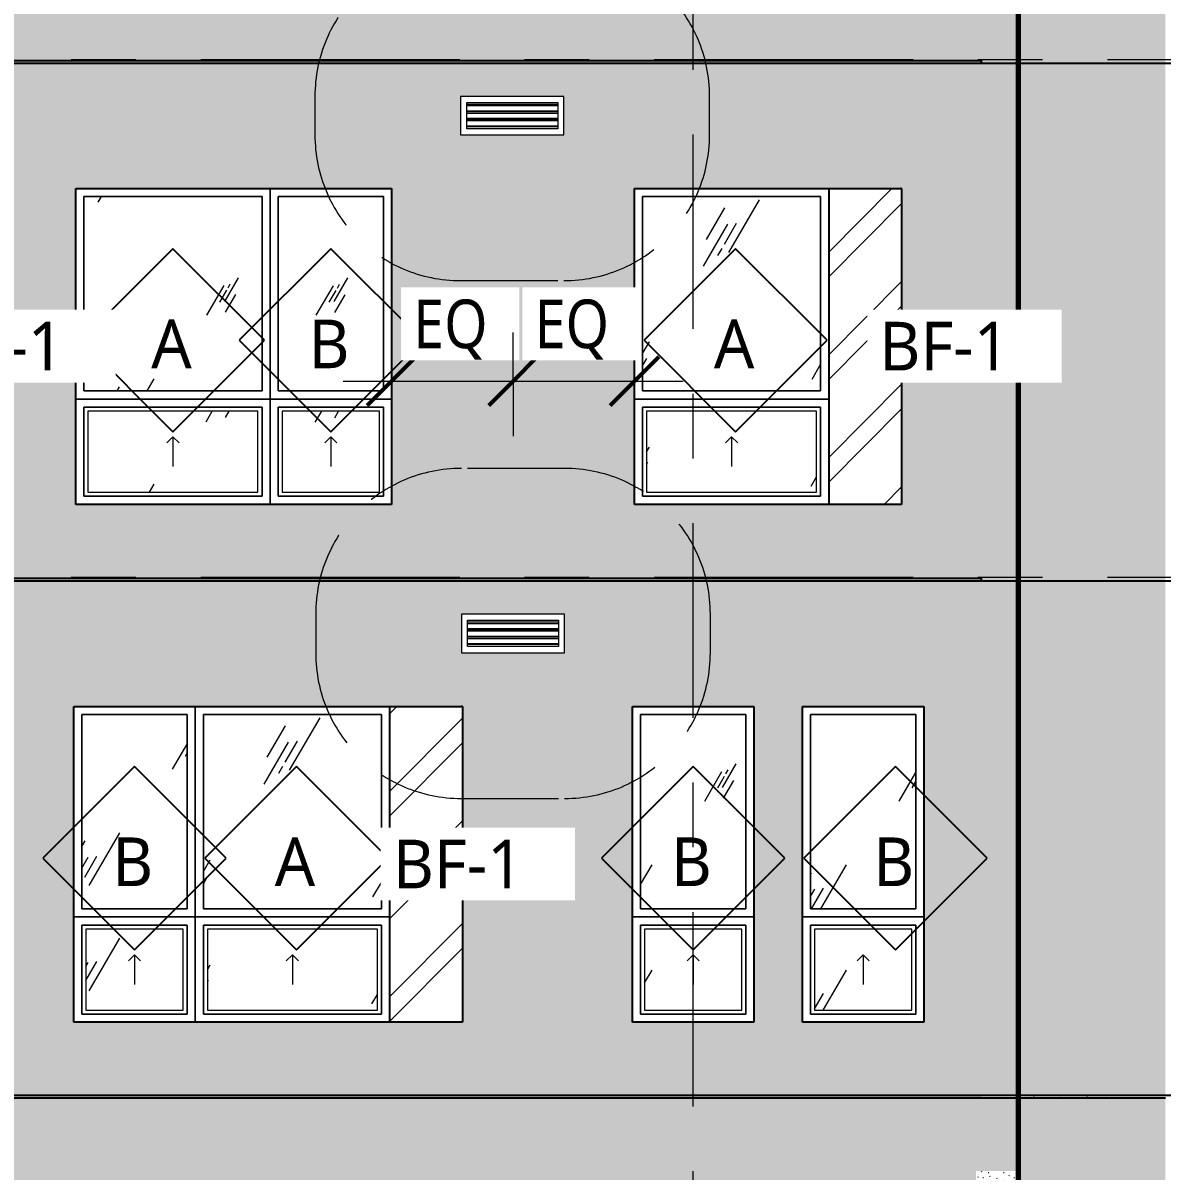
# Model space of a CAD drawing. Header units: inches. Extents: x 6 to 15224, y -733 to 6300.
# Drawn here: x 6304.6 to 6586, y 5330.3 to 5613.7 of the extents above; entities that cross this region are included whole.
import ezdxf

# ---------------------------------------------------------------- set-up
doc = ezdxf.new("R2010")
doc.units = ezdxf.units.IN
doc.header["$MEASUREMENT"] = 0
for name, pattern in [('Center 1_2_', [112, 64, -16, 16, -16]), ('Center 3_8_', [96, 48, -16, 16, -16]), ('Hidden 3_16_', [36, 24, -12])]:
    doc.linetypes.add(name, pattern=pattern)
for name, color, linetype, lineweight in [('A-ANNO-DIMS', 211, 'Continuous', 13), ('A-ANNO-DIMS-128', 211, 'Continuous', 13), ('A-DETL', 90, 'Continuous', 13), ('A-FLOR-LEVL', 51, 'Continuous', 13), ('A-GENM', 13, 'Continuous', 18), ('A-GLAZ', 151, 'Continuous', 25), ('A-GLAZ-IDEN', 152, 'Continuous', 25), ('A-GLAZ-SILL', 1, 'Continuous', 18), ('A-WALL', 113, 'Continuous', 25), ('A-WALL-PATT', 111, 'Continuous', 25), ('G-ANNO-TEXT', 231, 'Continuous', 13), ('M-EQPM', 50, 'Continuous', 18), ('M-EQPM-HDLN', 50, 'Hidden 3_16_', 13), ('S-GRID', 1, 'Continuous', 13)]:
    doc.layers.add(name, color=color, linetype=linetype, lineweight=lineweight)
doc.styles.add('Open Sans_5', font='OpenSans-Regular.ttf', dxfattribs={"height": 12})
doc.styles.add('Open Sans_8', font='OpenSans-Regular.ttf', dxfattribs={"width": 0.88, "height": 12})
doc.dimstyles.new('Linear_-_3_32___Rounded_1_4___1', dxfattribs={"dimscale": 12, "dimtxt": 12.89496, "dimasz": 1, "dimexe": 1, "dimexo": 0.666667, "dimgap": 0.333333, "dimtad": 1, "dimrnd": 0.25, "dimzin": 3, "dimdsep": 46, "dimlunit": 4, "dimtxsty": 'Open Sans_8', "dimblk1": 'OBLIQUE', "dimblk2": 'OBLIQUE', "dimsah": 1, "dimcen": 0.09, "dimdle": 1, "dimadec": 3, "dimazin": 2, "dimtfac": 1, "dimtdec": 4, "dimtix": 1, "dimtmove": 0, "dimatfit": 3, "dimfxl": 1, "dimtvp": 1, "dimtfill": 1, "dimfrac": 2, "dimtolj": 1, "dimtzin": 0, "dimarcsym": 2})
pattern_1 = [(0, (7465.8091, 0), (5.12, 1.28), [0.16896, -3.671, 0.16896, -3.671, -20.48]), (0, (7465.8091, 0), (5.12, 1.28), [-7.68, 0.16896, -7.511, 0.16896, -3.671, -8.96]), (0, (7465.8091, 0), (5.12, 1.28), [-19.2, 0.16896, -2.391, 0.16896, -6.231]), (120, (7467.7291, 0.64), (-3.66851252, 3.79405007), [0.16896, -3.671, 0.16896, -3.671, -20.48]), (120, (7467.7291, 0.64), (-3.66851252, 3.79405007), [-7.68, 0.16896, -7.511, 0.16896, -3.671, -8.96]), (120, (7467.7291, 0.64), (-3.66851252, 3.79405007), [-19.2, 0.16896, -2.391, 0.16896, -6.231]), (240, (7468.3691, 3.2), (-1.45148748, -5.07405007), [0.16896, -3.671, 0.16896, -3.671, -20.48]), (240, (7468.3691, 3.2), (-1.45148748, -5.07405007), [-7.68, 0.16896, -7.511, 0.16896, -3.671, -8.96]), (240, (7468.3691, 3.2), (-1.45148748, -5.07405007), [-19.2, 0.16896, -2.391, 0.16896, -6.231])]

# ---------------------------------------------------------------- blocks, each defined once
blk = doc.blocks.new('1-2 WD Adaptive - 2_-6_x6_-6_-V85-NORTH ELEVATION')
at = {"layer": 'A-GLAZ', "lineweight": 13}
h = blk.add_hatch(dxfattribs=at)
h.set_pattern_fill('FP_161', color=256, style=0, pattern_type=2)
h.set_pattern_definition([(59.808, (1454.558, 5816.431), (144.0017, 239.99866), [9, -754.581]), (59.808, (1453.824, 5809.818), (144.0017, 239.99866), [12, -751.581]), (59.808, (1459.009, 5815.248), (144.0017, 239.99866), [6, -757.581]), (59.808, (1457.42, 5812.469), (144.0017, 239.99866), [2, -761.581]), (59.808, (1460.115, 5813.223), (144.0017, 239.99866), [15, -748.581]), (59.808, (1485.533, 5783.029), (144.0017, 239.99866), [5.063, -758.519]), (59.808, (1485.092, 5785.293), (144.0017, 239.99866), [6.75, -756.831]), (59.808, (1483.882, 5785.15), (144.0017, 239.99866), [3.375, -760.206]), (59.808, (1485.914, 5788.654), (144.0017, 239.99866), [1.125, -762.456]), (59.808, (1480.7, 5781.922), (144.0017, 239.99866), [8.437, -755.144])])
h.paths.add_polyline_path([(1460.06, 5778.62), (1460.06, 5826.62), (1434.06, 5826.62), (1434.06, 5778.62), (1438.66, 5778.62)])
at = {"layer": 'A-GLAZ-SILL', "lineweight": 13}
h = blk.add_hatch(dxfattribs=at)
h.set_pattern_fill('FP_160', color=256, style=0, pattern_type=2)
h.set_pattern_definition([(59.808, (1454.558, 5790.431), (144.0017, 239.99866), [9, -754.581]), (59.808, (1453.824, 5783.818), (144.0017, 239.99866), [12, -751.581]), (59.808, (1459.009, 5789.248), (144.0017, 239.99866), [6, -757.581]), (59.808, (1457.42, 5786.469), (144.0017, 239.99866), [2, -761.581]), (59.808, (1460.115, 5787.223), (144.0017, 239.99866), [15, -748.581]), (59.808, (1485.533, 5757.029), (144.0017, 239.99866), [5.063, -758.519]), (59.808, (1485.092, 5759.293), (144.0017, 239.99866), [6.75, -756.831]), (59.808, (1483.882, 5759.15), (144.0017, 239.99866), [3.375, -760.206]), (59.808, (1485.914, 5762.654), (144.0017, 239.99866), [1.125, -762.456]), (59.808, (1480.7, 5755.922), (144.0017, 239.99866), [8.438, -755.144])])
h.paths.add_polyline_path([(1455.06, 5753.62), (1459.06, 5753.62), (1459.06, 5773.62), (1435.06, 5773.62), (1435.06, 5753.62)])
at = {"layer": 'A-GLAZ', "lineweight": 13}
for p, q in [((1432.06, 5828.62), (1462.06, 5828.62)), ((1432.06, 5750.62), (1432.06, 5828.62)), ((1460.06, 5826.62), (1434.06, 5826.62)), ((1434.06, 5826.62), (1434.06, 5778.62)), ((1460.06, 5778.62), (1460.06, 5826.62)), ((1462.06, 5828.62), (1462.06, 5750.62)), ((1434.06, 5778.62), (1460.06, 5778.62)), ((1432.06, 5776.62), (1462.06, 5776.62)), ((1462.06, 5776.62), (1432.06, 5776.62)), ((1460.06, 5774.62), (1434.06, 5774.62)), ((1434.06, 5774.62), (1434.06, 5752.62)), ((1460.06, 5752.62), (1460.06, 5774.62)), ((1434.06, 5752.62), (1460.06, 5752.62)), ((1462.06, 5750.62), (1432.06, 5750.62))]:
    blk.add_line(p, q, dxfattribs=at)
at = {"layer": 'A-GLAZ', "linetype": 'Hidden 3_16_', "lineweight": 13}
for q in [(1445.56, 5765.79), (1448.56, 5765.79), (1447.06, 5759.96)]:
    blk.add_line((1447.06, 5767.29), q, dxfattribs=at)
at = {"layer": 'A-GLAZ-SILL'}
for p, q in [((1434.06, 5826.62), (1460.06, 5826.62)), ((1434.06, 5778.62), (1434.06, 5826.62)), ((1460.06, 5826.62), (1434.06, 5826.62)), ((1434.06, 5826.62), (1434.06, 5778.62)), ((1460.06, 5826.62), (1460.06, 5778.62)), ((1460.06, 5778.62), (1460.06, 5826.62)), ((1460.06, 5778.62), (1434.06, 5778.62)), ((1434.06, 5778.62), (1460.06, 5778.62)), ((1434.06, 5774.62), (1460.06, 5774.62)), ((1434.06, 5752.62), (1434.06, 5774.62)), ((1460.06, 5774.62), (1434.06, 5774.62)), ((1434.06, 5774.62), (1434.06, 5752.62)), ((1459.06, 5773.62), (1435.06, 5773.62)), ((1435.06, 5773.62), (1435.06, 5753.62)), ((1459.06, 5753.62), (1459.06, 5773.62)), ((1460.06, 5774.62), (1460.06, 5752.62)), ((1460.06, 5752.62), (1460.06, 5774.62)), ((1460.06, 5752.62), (1434.06, 5752.62)), ((1434.06, 5752.62), (1460.06, 5752.62)), ((1435.06, 5753.62), (1459.06, 5753.62))]:
    blk.add_line(p, q, dxfattribs=at)
blk = doc.blocks.new('1-2 WD Adaptive - 2_-6_x6_-6_-V87-NORTH ELEVATION')
at = {"layer": 'A-GLAZ', "lineweight": 13}
h = blk.add_hatch(dxfattribs=at)
h.set_pattern_fill('FP_172', color=256, style=0, pattern_type=2)
h.set_pattern_definition([(59.808, (1131.058, 5944.306), (144.0017, 239.99866), [9, -754.581]), (59.808, (1130.324, 5937.693), (144.0017, 239.99866), [12, -751.581]), (59.808, (1135.509, 5943.123), (144.0017, 239.99866), [6, -757.581]), (59.808, (1133.92, 5940.344), (144.0017, 239.99866), [2, -761.581]), (59.808, (1136.615, 5941.098), (144.0017, 239.99866), [15, -748.581]), (59.808, (1162.033, 5910.904), (144.0017, 239.99866), [5.063, -758.519]), (59.808, (1161.592, 5913.168), (144.0017, 239.99866), [6.75, -756.831]), (59.808, (1160.382, 5913.025), (144.0017, 239.99866), [3.375, -760.206]), (59.808, (1162.414, 5916.529), (144.0017, 239.99866), [1.125, -762.456]), (59.808, (1157.2, 5909.797), (144.0017, 239.99866), [8.437, -755.144])])
h.paths.add_polyline_path([(1110.56, 5906.5), (1136.56, 5906.5), (1136.56, 5954.5), (1110.56, 5954.5), (1110.56, 5932.5)])
at = {"layer": 'A-GLAZ-SILL', "lineweight": 13}
h = blk.add_hatch(dxfattribs=at)
h.set_pattern_fill('FP_171', color=256, style=0, pattern_type=2)
h.set_pattern_definition([(59.808, (1131.058, 5918.306), (144.0017, 239.99866), [9, -754.581]), (59.808, (1130.324, 5911.693), (144.0017, 239.99866), [12, -751.581]), (59.808, (1135.509, 5917.123), (144.0017, 239.99866), [6, -757.581]), (59.808, (1133.92, 5914.344), (144.0017, 239.99866), [2, -761.581]), (59.808, (1136.615, 5915.098), (144.0017, 239.99866), [15, -748.581]), (59.808, (1162.033, 5884.904), (144.0017, 239.99866), [5.063, -758.519]), (59.808, (1161.592, 5887.168), (144.0017, 239.99866), [6.75, -756.831]), (59.808, (1160.382, 5887.025), (144.0017, 239.99866), [3.375, -760.206]), (59.808, (1162.414, 5890.529), (144.0017, 239.99866), [1.125, -762.456]), (59.808, (1157.2, 5883.797), (144.0017, 239.99866), [8.438, -755.144])])
h.paths.add_polyline_path([(1121.29, 5881.5), (1135.56, 5881.5), (1135.56, 5901.5), (1111.56, 5901.5), (1111.56, 5881.5)])
at = {"layer": 'A-GLAZ', "lineweight": 13}
for p, q in [((1108.56, 5956.5), (1138.56, 5956.5)), ((1108.56, 5878.5), (1108.56, 5956.5)), ((1138.56, 5956.5), (1138.56, 5904.5)), ((1138.56, 5956.5), (1138.56, 5878.5)), ((1136.56, 5954.5), (1110.56, 5954.5)), ((1110.56, 5954.5), (1110.56, 5906.5)), ((1136.56, 5906.5), (1136.56, 5954.5)), ((1110.56, 5906.5), (1136.56, 5906.5)), ((1108.56, 5904.5), (1138.56, 5904.5)), ((1138.56, 5904.5), (1108.56, 5904.5)), ((1136.56, 5902.5), (1110.56, 5902.5)), ((1110.56, 5902.5), (1110.56, 5880.5)), ((1136.56, 5880.5), (1136.56, 5902.5)), ((1138.56, 5904.5), (1138.56, 5878.5)), ((1110.56, 5880.5), (1136.56, 5880.5)), ((1138.56, 5878.5), (1108.56, 5878.5))]:
    blk.add_line(p, q, dxfattribs=at)
at = {"layer": 'A-GLAZ', "linetype": 'Hidden 3_16_', "lineweight": 13}
for q in [(1122.06, 5893.67), (1125.06, 5893.67), (1123.56, 5887.83)]:
    blk.add_line((1123.56, 5895.17), q, dxfattribs=at)
at = {"layer": 'A-GLAZ-SILL'}
for p, q in [((1110.56, 5954.5), (1136.56, 5954.5)), ((1110.56, 5906.5), (1110.56, 5954.5)), ((1136.56, 5954.5), (1110.56, 5954.5)), ((1110.56, 5954.5), (1110.56, 5906.5)), ((1136.56, 5954.5), (1136.56, 5906.5)), ((1136.56, 5906.5), (1136.56, 5954.5)), ((1136.56, 5906.5), (1110.56, 5906.5)), ((1110.56, 5906.5), (1136.56, 5906.5)), ((1110.56, 5902.5), (1136.56, 5902.5)), ((1110.56, 5880.5), (1110.56, 5902.5)), ((1136.56, 5902.5), (1110.56, 5902.5)), ((1110.56, 5902.5), (1110.56, 5880.5)), ((1136.56, 5902.5), (1136.56, 5880.5)), ((1136.56, 5880.5), (1136.56, 5902.5)), ((1135.56, 5901.5), (1111.56, 5901.5)), ((1111.56, 5901.5), (1111.56, 5881.5)), ((1135.56, 5881.5), (1135.56, 5901.5)), ((1136.56, 5880.5), (1110.56, 5880.5)), ((1110.56, 5880.5), (1136.56, 5880.5)), ((1111.56, 5881.5), (1135.56, 5881.5))]:
    blk.add_line(p, q, dxfattribs=at)
blk = doc.blocks.new('1-2 WD Adaptive-Recess-TS - 4_-0_x6_-6_ - 1_-6_ Recess R-V111-NORTH ELEVATION')
at = {"layer": 'A-GLAZ', "lineweight": 13}
h = blk.add_hatch(dxfattribs=at)
h.set_pattern_fill('FP_245', color=256, style=0, pattern_type=2)
h.set_pattern_definition([(45.176, (1558.515, 0), (-12.593947, 12.671336), []), (45.176, (1558.515, 19.2), (-12.593947, 12.671336), [])])
h.paths.add_polyline_path([(477.06, 5367), (495.06, 5367), (495.06, 5445), (477.06, 5445), (477.06, 5369.53)])
h = blk.add_hatch(dxfattribs=at)
h.set_pattern_fill('FP_247', color=256, style=0, pattern_type=2)
h.set_pattern_definition([(59.808, (460.558, 5432.806), (144.0017, 239.99866), [9, -754.581]), (59.808, (459.824, 5426.193), (144.0017, 239.99866), [12, -751.581]), (59.808, (465.009, 5431.623), (144.0017, 239.99866), [6, -757.581]), (59.808, (463.42, 5428.844), (144.0017, 239.99866), [2, -761.581]), (59.808, (466.115, 5429.598), (144.0017, 239.99866), [15, -748.581]), (59.808, (491.533, 5399.404), (144.0017, 239.99866), [5.063, -758.519]), (59.808, (491.092, 5401.668), (144.0017, 239.99866), [6.75, -756.831]), (59.808, (489.882, 5401.525), (144.0017, 239.99866), [3.375, -760.206]), (59.808, (491.914, 5405.029), (144.0017, 239.99866), [1.125, -762.456]), (59.808, (486.7, 5398.297), (144.0017, 239.99866), [8.437, -755.144])])
h.paths.add_polyline_path([(450.79, 5395), (475.06, 5395), (475.06, 5443), (431.06, 5443), (431.06, 5395)])
at = {"layer": 'A-GLAZ-SILL', "lineweight": 13}
h = blk.add_hatch(dxfattribs=at)
h.set_pattern_fill('FP_246', color=256, style=0, pattern_type=2)
h.set_pattern_definition([(59.808, (460.558, 5406.806), (144.0017, 239.99866), [9, -754.581]), (59.808, (459.824, 5400.193), (144.0017, 239.99866), [12, -751.581]), (59.808, (465.009, 5405.623), (144.0017, 239.99866), [6, -757.581]), (59.808, (463.42, 5402.844), (144.0017, 239.99866), [2, -761.581]), (59.808, (466.115, 5403.598), (144.0017, 239.99866), [15, -748.581]), (59.808, (491.533, 5373.404), (144.0017, 239.99866), [5.062, -758.519]), (59.808, (491.092, 5375.668), (144.0017, 239.99866), [6.75, -756.831]), (59.808, (489.882, 5375.525), (144.0017, 239.99866), [3.375, -760.206]), (59.808, (491.914, 5379.029), (144.0017, 239.99866), [1.125, -762.456]), (59.808, (486.7, 5372.297), (144.0017, 239.99866), [8.438, -755.144])])
h.paths.add_polyline_path([(450.79, 5370), (474.06, 5370), (474.06, 5390), (432.06, 5390), (432.06, 5370)])
at = {"layer": 'A-GLAZ', "lineweight": 13}
for p, q in [((429.06, 5393), (429.06, 5445)), ((429.06, 5445), (494.78, 5445)), ((429.06, 5367), (429.06, 5445)), ((475.06, 5443), (431.06, 5443)), ((431.06, 5443), (431.06, 5395)), ((475.06, 5395), (475.06, 5443)), ((429.06, 5367), (429.06, 5393)), ((429.06, 5393), (477.06, 5393)), ((477.06, 5393), (429.06, 5393)), ((431.06, 5395), (475.06, 5395)), ((475.06, 5391), (431.06, 5391)), ((431.06, 5391), (431.06, 5369)), ((475.06, 5369), (475.06, 5391)), ((494.78, 5367), (429.06, 5367)), ((431.06, 5369), (475.06, 5369))]:
    blk.add_line(p, q, dxfattribs=at)
at = {"layer": 'A-GLAZ'}
for p, q in [((477.06, 5445), (477.06, 5367)), ((495.06, 5445), (494.78, 5445)), ((495.06, 5445), (495.06, 5367)), ((495.06, 5367), (494.78, 5367))]:
    blk.add_line(p, q, dxfattribs=at)
at = {"layer": 'A-GLAZ', "linetype": 'Hidden 3_16_', "lineweight": 13}
for q in [(451.56, 5382.17), (454.56, 5382.17), (453.06, 5376.33)]:
    blk.add_line((453.06, 5383.67), q, dxfattribs=at)
at = {"layer": 'A-GLAZ-SILL'}
for p, q in [((431.06, 5443), (475.06, 5443)), ((431.06, 5395), (431.06, 5443)), ((475.06, 5443), (431.06, 5443)), ((431.06, 5443), (431.06, 5395)), ((475.06, 5443), (475.06, 5395)), ((475.06, 5395), (475.06, 5443)), ((475.06, 5395), (431.06, 5395)), ((431.06, 5395), (475.06, 5395)), ((431.06, 5391), (475.06, 5391)), ((431.06, 5369), (431.06, 5391)), ((475.06, 5391), (431.06, 5391)), ((431.06, 5391), (431.06, 5369)), ((474.06, 5390), (432.06, 5390)), ((432.06, 5390), (432.06, 5370)), ((474.06, 5370), (474.06, 5390)), ((475.06, 5391), (475.06, 5369)), ((475.06, 5369), (475.06, 5391)), ((432.06, 5370), (474.06, 5370)), ((475.06, 5369), (431.06, 5369)), ((431.06, 5369), (475.06, 5369))]:
    blk.add_line(p, q, dxfattribs=at)
blk = doc.blocks.new('1-2 WD Adaptive-Recess-TS - 4_-0_x6_-6_ - 1_-6_ Recess R-V112-NORTH ELEVATION')
at = {"layer": 'A-GLAZ', "lineweight": 13}
h = blk.add_hatch(dxfattribs=at)
h.set_pattern_fill('FP_249', color=256, style=0, pattern_type=2)
h.set_pattern_definition([(59.808, (569.058, 5560.681), (144.0017, 239.99866), [9, -754.581]), (59.808, (568.324, 5554.068), (144.0017, 239.99866), [12, -751.581]), (59.808, (573.509, 5559.498), (144.0017, 239.99866), [6, -757.581]), (59.808, (571.92, 5556.719), (144.0017, 239.99866), [2, -761.581]), (59.808, (574.615, 5557.473), (144.0017, 239.99866), [15, -748.581]), (59.808, (600.033, 5527.279), (144.0017, 239.99866), [5.063, -758.519]), (59.808, (599.592, 5529.543), (144.0017, 239.99866), [6.75, -756.831]), (59.808, (598.382, 5529.4), (144.0017, 239.99866), [3.375, -760.206]), (59.808, (600.414, 5532.904), (144.0017, 239.99866), [1.125, -762.456]), (59.808, (595.2, 5526.172), (144.0017, 239.99866), [8.437, -755.144])])
h.paths.add_polyline_path([(578.94, 5522.87), (583.56, 5522.87), (583.56, 5570.87), (539.56, 5570.87), (539.56, 5522.87)])
h = blk.add_hatch(dxfattribs=at)
h.set_pattern_fill('FP_219', color=256, style=0, pattern_type=2)
h.set_pattern_definition([(45.176, (1559.838, 0), (-12.593947, 12.671336), []), (45.176, (1559.838, 19.2), (-12.593947, 12.671336), [])])
h.paths.add_polyline_path([(599.79, 5494.87), (603.56, 5494.87), (603.56, 5572.87), (585.56, 5572.87), (585.56, 5494.87)])
at = {"layer": 'A-GLAZ-SILL', "lineweight": 13}
h = blk.add_hatch(dxfattribs=at)
h.set_pattern_fill('FP_248', color=256, style=0, pattern_type=2)
h.set_pattern_definition([(59.808, (569.058, 5534.681), (144.0017, 239.99866), [9, -754.581]), (59.808, (568.324, 5528.068), (144.0017, 239.99866), [12, -751.581]), (59.808, (573.509, 5533.498), (144.0017, 239.99866), [6, -757.581]), (59.808, (571.92, 5530.719), (144.0017, 239.99866), [2, -761.581]), (59.808, (574.615, 5531.473), (144.0017, 239.99866), [15, -748.581]), (59.808, (600.033, 5501.279), (144.0017, 239.99866), [5.062, -758.519]), (59.808, (599.592, 5503.543), (144.0017, 239.99866), [6.75, -756.831]), (59.808, (598.382, 5503.4), (144.0017, 239.99866), [3.375, -760.206]), (59.808, (600.414, 5506.904), (144.0017, 239.99866), [1.125, -762.456]), (59.808, (595.2, 5500.172), (144.0017, 239.99866), [8.438, -755.144])])
h.paths.add_polyline_path([(560.56, 5497.87), (582.56, 5497.87), (582.56, 5517.87), (540.56, 5517.87), (540.56, 5497.87)])
at = {"layer": 'A-GLAZ', "lineweight": 13}
for p, q in [((537.56, 5572.87), (603.28, 5572.87)), ((537.56, 5494.87), (537.56, 5572.87)), ((583.56, 5570.87), (539.56, 5570.87)), ((539.56, 5570.87), (539.56, 5522.87)), ((583.56, 5522.87), (583.56, 5570.87)), ((539.56, 5522.87), (583.56, 5522.87)), ((537.56, 5520.87), (585.56, 5520.87)), ((585.56, 5520.87), (537.56, 5520.87)), ((583.56, 5518.87), (539.56, 5518.87)), ((539.56, 5518.87), (539.56, 5496.87)), ((583.56, 5496.87), (583.56, 5518.87)), ((603.28, 5494.87), (537.56, 5494.87)), ((539.56, 5496.87), (583.56, 5496.87))]:
    blk.add_line(p, q, dxfattribs=at)
at = {"layer": 'A-GLAZ'}
for p, q in [((585.56, 5572.87), (585.56, 5494.87)), ((603.56, 5572.87), (603.28, 5572.87)), ((603.56, 5572.87), (603.56, 5494.87)), ((603.56, 5494.87), (603.28, 5494.87))]:
    blk.add_line(p, q, dxfattribs=at)
at = {"layer": 'A-GLAZ', "linetype": 'Hidden 3_16_', "lineweight": 13}
for q in [(560.06, 5510.04), (563.06, 5510.04), (561.56, 5504.21)]:
    blk.add_line((561.56, 5511.54), q, dxfattribs=at)
at = {"layer": 'A-GLAZ-SILL'}
for p, q in [((539.56, 5570.87), (583.56, 5570.87)), ((539.56, 5522.87), (539.56, 5570.87)), ((583.56, 5570.87), (539.56, 5570.87)), ((539.56, 5570.87), (539.56, 5522.87)), ((583.56, 5570.87), (583.56, 5522.87)), ((583.56, 5522.87), (583.56, 5570.87)), ((583.56, 5522.87), (539.56, 5522.87)), ((539.56, 5522.87), (583.56, 5522.87)), ((539.56, 5518.87), (583.56, 5518.87)), ((539.56, 5496.87), (539.56, 5518.87)), ((583.56, 5518.87), (539.56, 5518.87)), ((539.56, 5518.87), (539.56, 5496.87)), ((582.56, 5517.87), (540.56, 5517.87)), ((540.56, 5517.87), (540.56, 5497.87)), ((582.56, 5497.87), (582.56, 5517.87)), ((583.56, 5518.87), (583.56, 5496.87)), ((583.56, 5496.87), (583.56, 5518.87)), ((540.56, 5497.87), (582.56, 5497.87)), ((583.56, 5496.87), (539.56, 5496.87)), ((539.56, 5496.87), (583.56, 5496.87))]:
    blk.add_line(p, q, dxfattribs=at)
blk = doc.blocks.new('1-2 WD Adaptive - 4-0_x6_-6_-V95-NORTH ELEVATION')
at = {"layer": 'A-GLAZ', "lineweight": 13}
h = blk.add_hatch(dxfattribs=at)
h.set_pattern_fill('FP_198', color=256, style=0, pattern_type=2)
h.set_pattern_definition([(59.808, (1139.558, 5816.431), (144.0017, 239.99866), [9, -754.581]), (59.808, (1138.824, 5809.818), (144.0017, 239.99866), [12, -751.581]), (59.808, (1144.009, 5815.248), (144.0017, 239.99866), [6, -757.581]), (59.808, (1142.42, 5812.469), (144.0017, 239.99866), [2, -761.581]), (59.808, (1145.115, 5813.223), (144.0017, 239.99866), [15, -748.581]), (59.808, (1170.533, 5783.029), (144.0017, 239.99866), [5.063, -758.519]), (59.808, (1170.092, 5785.293), (144.0017, 239.99866), [6.75, -756.831]), (59.808, (1168.882, 5785.15), (144.0017, 239.99866), [3.375, -760.206]), (59.808, (1170.914, 5788.654), (144.0017, 239.99866), [1.125, -762.456]), (59.808, (1165.7, 5781.922), (144.0017, 239.99866), [8.437, -755.144])])
h.paths.add_polyline_path([(1110.06, 5778.62), (1154.06, 5778.62), (1154.06, 5826.62), (1110.06, 5826.62), (1110.06, 5822.63)])
at = {"layer": 'A-GLAZ-SILL', "lineweight": 13}
h = blk.add_hatch(dxfattribs=at)
h.set_pattern_fill('FP_197', color=256, style=0, pattern_type=2)
h.set_pattern_definition([(59.808, (1139.558, 5790.431), (144.0017, 239.99866), [9, -754.581]), (59.808, (1138.824, 5783.818), (144.0017, 239.99866), [12, -751.581]), (59.808, (1144.009, 5789.248), (144.0017, 239.99866), [6, -757.581]), (59.808, (1142.42, 5786.469), (144.0017, 239.99866), [2, -761.581]), (59.808, (1145.115, 5787.223), (144.0017, 239.99866), [15, -748.581]), (59.808, (1170.533, 5757.029), (144.0017, 239.99866), [5.063, -758.519]), (59.808, (1170.092, 5759.293), (144.0017, 239.99866), [6.75, -756.831]), (59.808, (1168.882, 5759.15), (144.0017, 239.99866), [3.375, -760.206]), (59.808, (1170.914, 5762.654), (144.0017, 239.99866), [1.125, -762.456]), (59.808, (1165.7, 5755.922), (144.0017, 239.99866), [8.438, -755.144])])
h.paths.add_polyline_path([(1133.06, 5753.62), (1153.06, 5753.62), (1153.06, 5773.62), (1111.06, 5773.62), (1111.06, 5753.62), (1121.29, 5753.62)])
at = {"layer": 'A-GLAZ', "lineweight": 13}
for p, q in [((1108.06, 5828.62), (1156.06, 5828.62)), ((1108.06, 5750.62), (1108.06, 5828.62)), ((1154.06, 5826.62), (1110.06, 5826.62)), ((1110.06, 5826.62), (1110.06, 5778.62)), ((1154.06, 5778.62), (1154.06, 5826.62)), ((1156.06, 5828.62), (1156.06, 5776.62)), ((1156.06, 5828.62), (1156.06, 5750.62)), ((1110.06, 5778.62), (1154.06, 5778.62)), ((1108.06, 5776.62), (1156.06, 5776.62)), ((1156.06, 5776.62), (1108.06, 5776.62)), ((1156.06, 5776.62), (1156.06, 5750.62)), ((1154.06, 5774.62), (1110.06, 5774.62)), ((1110.06, 5774.62), (1110.06, 5752.62)), ((1154.06, 5752.62), (1154.06, 5774.62)), ((1110.06, 5752.62), (1154.06, 5752.62)), ((1156.06, 5750.62), (1108.06, 5750.62))]:
    blk.add_line(p, q, dxfattribs=at)
at = {"layer": 'A-GLAZ', "linetype": 'Hidden 3_16_', "lineweight": 13}
for q in [(1130.56, 5765.79), (1133.56, 5765.79), (1132.06, 5759.96)]:
    blk.add_line((1132.06, 5767.29), q, dxfattribs=at)
at = {"layer": 'A-GLAZ-SILL'}
for p, q in [((1110.06, 5826.62), (1154.06, 5826.62)), ((1110.06, 5778.62), (1110.06, 5826.62)), ((1154.06, 5826.62), (1110.06, 5826.62)), ((1110.06, 5826.62), (1110.06, 5778.62)), ((1154.06, 5826.62), (1154.06, 5778.62)), ((1154.06, 5778.62), (1154.06, 5826.62)), ((1154.06, 5778.62), (1110.06, 5778.62)), ((1110.06, 5778.62), (1154.06, 5778.62)), ((1110.06, 5774.62), (1154.06, 5774.62)), ((1110.06, 5752.62), (1110.06, 5774.62)), ((1154.06, 5774.62), (1110.06, 5774.62)), ((1110.06, 5774.62), (1110.06, 5752.62)), ((1153.06, 5773.62), (1111.06, 5773.62)), ((1111.06, 5773.62), (1111.06, 5753.62)), ((1153.06, 5753.62), (1153.06, 5773.62)), ((1154.06, 5774.62), (1154.06, 5752.62)), ((1154.06, 5752.62), (1154.06, 5774.62)), ((1154.06, 5752.62), (1110.06, 5752.62)), ((1110.06, 5752.62), (1154.06, 5752.62)), ((1111.06, 5753.62), (1153.06, 5753.62))]:
    blk.add_line(p, q, dxfattribs=at)
blk = doc.blocks.new('1-2 WD Adaptive - 2_-6_x6_-6_-V102-NORTH ELEVATION')
at = {"layer": 'A-GLAZ', "lineweight": 13}
h = blk.add_hatch(dxfattribs=at)
h.set_pattern_fill('FP_217', color=256, style=0, pattern_type=2)
h.set_pattern_definition([(59.808, (782.558, 5816.431), (144.0017, 239.99866), [9, -754.581]), (59.808, (781.824, 5809.818), (144.0017, 239.99866), [12, -751.581]), (59.808, (787.009, 5815.248), (144.0017, 239.99866), [6, -757.581]), (59.808, (785.42, 5812.469), (144.0017, 239.99866), [2, -761.581]), (59.808, (788.115, 5813.223), (144.0017, 239.99866), [15, -748.581]), (59.808, (813.533, 5783.029), (144.0017, 239.99866), [5.063, -758.519]), (59.808, (813.092, 5785.293), (144.0017, 239.99866), [6.75, -756.831]), (59.808, (811.882, 5785.15), (144.0017, 239.99866), [3.375, -760.206]), (59.808, (813.914, 5788.654), (144.0017, 239.99866), [1.125, -762.456]), (59.808, (808.7, 5781.922), (144.0017, 239.99866), [8.437, -755.144])])
h.paths.add_polyline_path([(788.06, 5778.62), (788.06, 5826.62), (762.06, 5826.62), (762.06, 5778.62), (786.04, 5778.62)])
at = {"layer": 'A-GLAZ-SILL', "lineweight": 13}
h = blk.add_hatch(dxfattribs=at)
h.set_pattern_fill('FP_216', color=256, style=0, pattern_type=2)
h.set_pattern_definition([(59.808, (782.558, 5790.431), (144.0017, 239.99866), [9, -754.581]), (59.808, (781.824, 5783.818), (144.0017, 239.99866), [12, -751.581]), (59.808, (787.009, 5789.248), (144.0017, 239.99866), [6, -757.581]), (59.808, (785.42, 5786.469), (144.0017, 239.99866), [2, -761.581]), (59.808, (788.115, 5787.223), (144.0017, 239.99866), [15, -748.581]), (59.808, (813.533, 5757.029), (144.0017, 239.99866), [5.063, -758.519]), (59.808, (813.092, 5759.293), (144.0017, 239.99866), [6.75, -756.831]), (59.808, (811.882, 5759.15), (144.0017, 239.99866), [3.375, -760.206]), (59.808, (813.914, 5762.654), (144.0017, 239.99866), [1.125, -762.456]), (59.808, (808.7, 5755.922), (144.0017, 239.99866), [8.438, -755.144])])
h.paths.add_polyline_path([(783.06, 5753.62), (787.06, 5753.62), (787.06, 5773.62), (763.06, 5773.62), (763.06, 5753.62)])
at = {"layer": 'A-GLAZ', "lineweight": 13}
for p, q in [((760.06, 5776.62), (760.06, 5828.62)), ((760.06, 5828.62), (790.06, 5828.62)), ((760.06, 5750.62), (760.06, 5828.62)), ((788.06, 5826.62), (762.06, 5826.62)), ((762.06, 5826.62), (762.06, 5778.62)), ((788.06, 5778.62), (788.06, 5826.62)), ((790.06, 5828.62), (790.06, 5750.62)), ((762.06, 5778.62), (788.06, 5778.62)), ((760.06, 5750.62), (760.06, 5776.62)), ((760.06, 5776.62), (790.06, 5776.62)), ((790.06, 5776.62), (760.06, 5776.62)), ((788.06, 5774.62), (762.06, 5774.62)), ((762.06, 5774.62), (762.06, 5752.62)), ((788.06, 5752.62), (788.06, 5774.62)), ((762.06, 5752.62), (788.06, 5752.62)), ((790.06, 5750.62), (760.06, 5750.62))]:
    blk.add_line(p, q, dxfattribs=at)
at = {"layer": 'A-GLAZ', "linetype": 'Hidden 3_16_', "lineweight": 13}
for q in [(773.56, 5765.79), (776.56, 5765.79), (775.06, 5759.96)]:
    blk.add_line((775.06, 5767.29), q, dxfattribs=at)
at = {"layer": 'A-GLAZ-SILL'}
for p, q in [((762.06, 5826.62), (788.06, 5826.62)), ((762.06, 5778.62), (762.06, 5826.62)), ((788.06, 5826.62), (762.06, 5826.62)), ((762.06, 5826.62), (762.06, 5778.62)), ((788.06, 5826.62), (788.06, 5778.62)), ((788.06, 5778.62), (788.06, 5826.62)), ((788.06, 5778.62), (762.06, 5778.62)), ((762.06, 5778.62), (788.06, 5778.62)), ((762.06, 5774.62), (788.06, 5774.62)), ((762.06, 5752.62), (762.06, 5774.62)), ((788.06, 5774.62), (762.06, 5774.62)), ((762.06, 5774.62), (762.06, 5752.62)), ((787.06, 5773.62), (763.06, 5773.62)), ((763.06, 5773.62), (763.06, 5753.62)), ((787.06, 5753.62), (787.06, 5773.62)), ((788.06, 5774.62), (788.06, 5752.62)), ((788.06, 5752.62), (788.06, 5774.62)), ((788.06, 5752.62), (762.06, 5752.62)), ((762.06, 5752.62), (788.06, 5752.62)), ((763.06, 5753.62), (787.06, 5753.62))]:
    blk.add_line(p, q, dxfattribs=at)
blk = doc.blocks.new('ME Louvers w Trim-AM - 24_ x 8_-17810123-NORTH ELEVATION')
at = {"layer": 'A-GENM', "lineweight": 13}
for p, q in [((518.81, 5465.75), (496.31, 5465.75)), ((496.31, 5465.48), (518.81, 5465.48)), ((518.81, 5464.1), (496.31, 5464.1)), ((518.81, 5463.95), (496.31, 5463.95)), ((518.81, 5463.9), (496.31, 5463.9)), ((496.31, 5463.63), (518.81, 5463.63)), ((518.81, 5462.25), (496.31, 5462.25)), ((518.81, 5462.1), (496.31, 5462.1)), ((518.81, 5462.05), (496.31, 5462.05)), ((496.31, 5461.78), (518.81, 5461.78)), ((518.81, 5460.4), (496.31, 5460.4)), ((518.81, 5460.25), (496.31, 5460.25))]:
    blk.add_line(p, q, dxfattribs=at)
at = {"layer": 'M-EQPM'}
for p, q in [((494.81, 5467.75), (494.81, 5458.25)), ((520.31, 5467.75), (494.81, 5467.75)), ((496.31, 5466.25), (518.81, 5466.25)), ((496.31, 5459.75), (496.31, 5466.25)), ((518.81, 5466.25), (518.81, 5459.75)), ((520.31, 5458.25), (520.31, 5467.75)), ((494.81, 5458.25), (520.31, 5458.25)), ((518.81, 5459.75), (496.31, 5459.75))]:
    blk.add_line(p, q, dxfattribs=at)
at = {"layer": 'M-EQPM-HDLN'}
for p, q in [((520.31, 5503.75), (494.81, 5503.75)), ((458.81, 5467.75), (458.81, 5458.25)), ((556.31, 5458.25), (556.31, 5467.75)), ((494.81, 5422.25), (520.31, 5422.25))]:
    blk.add_line(p, q, dxfattribs=at)
for centre, start, end in [((494.81, 5467.75), 90, 180), ((520.31, 5467.75), 0, 90), ((494.81, 5458.25), 180, 270), ((520.31, 5458.25), 270, 360)]:
    blk.add_arc(centre, 36, start, end, dxfattribs=at)
blk = doc.blocks.new('TAG Window-AM - Standard-51685-NORTH ELEVATION')
at = {"layer": 'A-GLAZ-IDEN'}
for p, q in [((1541.89, 5558), (1519.26, 5535.38)), ((1564.52, 5535.38), (1541.89, 5558)), ((1519.26, 5535.38), (1541.89, 5512.75)), ((1541.89, 5512.75), (1564.52, 5535.38))]:
    blk.add_line(p, q, dxfattribs=at)
blk = doc.blocks.new('DIMBLOCK40-NORTH ELEVATION')
at = {"layer": 'A-ANNO-DIMS-128'}
for p, q in [((6425.65, 5525.29), (6425.65, 5537.29)), ((6395.65, 5525.29), (6395.65, 5525.78)), ((6383.65, 5525.29), (6425.65, 5525.29)), ((6395.65, 5525.29), (6395.65, 5513.29)), ((6425.65, 5525.29), (6425.65, 5511.75))]:
    blk.add_line(p, q, dxfattribs=at)
at = {"layer": 'A-ANNO-DIMS-128', "lineweight": 50}
for p, q in [((6395.65, 5525.29), (6401.65, 5531.29)), ((6425.65, 5525.29), (6431.65, 5531.29)), ((6395.65, 5525.29), (6389.65, 5519.29)), ((6425.65, 5525.29), (6419.65, 5519.29))]:
    blk.add_line(p, q, dxfattribs=at)
at = {"layer": 'A-ANNO-DIMS-128', "color": 0, "insert": (6400.98, 5545.44), "char_height": 12, "width": 23.2109, "attachment_point": 1, "line_spacing_factor": 1.151336, "style": 'Open Sans_8', "bg_fill": 3, "box_fill_scale": 1.25, "bg_fill_color": 256, "bg_fill_true_color": 13158600, "bg_fill_transparency": 0}
blk.add_mtext('EQ', dxfattribs=at)
blk = doc.blocks.new('_Oblique')
at = {"color": 0, "linetype": 'ByBlock', "lineweight": -2}
blk.add_line((-0.5, -0.5), (0.5, 0.5), dxfattribs=at)
blk = doc.blocks.new('DIMBLOCK41-NORTH ELEVATION')
at = {"layer": 'A-ANNO-DIMS-128'}
for p, q in [((6425.65, 5525.29), (6425.65, 5537.29)), ((6455.65, 5525.29), (6455.65, 5525.78)), ((6425.65, 5525.29), (6467.65, 5525.29)), ((6425.65, 5525.29), (6425.65, 5511.75)), ((6455.65, 5525.29), (6455.65, 5513.29))]:
    blk.add_line(p, q, dxfattribs=at)
at = {"layer": 'A-ANNO-DIMS-128', "lineweight": 50}
for p, q in [((6425.65, 5525.29), (6431.65, 5531.29)), ((6455.65, 5525.29), (6461.65, 5531.29)), ((6425.65, 5525.29), (6419.65, 5519.29)), ((6455.65, 5525.29), (6449.65, 5519.29))]:
    blk.add_line(p, q, dxfattribs=at)
at = {"layer": 'A-ANNO-DIMS-128', "color": 0, "insert": (6430.98, 5545.44), "char_height": 12, "width": 23.2109, "attachment_point": 1, "line_spacing_factor": 1.151336, "style": 'Open Sans_8', "bg_fill": 3, "box_fill_scale": 1.25, "bg_fill_color": 256, "bg_fill_true_color": 13158600, "bg_fill_transparency": 0}
blk.add_mtext('EQ', dxfattribs=at)

msp = doc.modelspace()

# ---------------------------------------------------------------- hatches: boundary and pattern name
at = {"layer": 'A-WALL-PATT', "lineweight": 13}
h = msp.add_hatch(dxfattribs=at)
h.set_pattern_fill('FP_144', color=256, style=0, pattern_type=2)
h.set_pattern_definition(pattern_1)
h.paths.add_polyline_path([(6517.88103589, 5604.5), (6541.3988696, 5604.5), (6541.3988696, 5731.625), (5883.2113696, 5731.625), (5883.2113696, 5604.5), (6480.63136923, 5604.5)])
h.paths.add_polyline_path([(6521.1488696, 5622.75), (6455.1488696, 5622.75), (6455.1488696, 5700.75), (6521.1488696, 5700.75), (6521.1488696, 5685.41240001)])
h.paths.add_polyline_path([(6368.88236923, 5622.75), (6317.1488696, 5622.75), (6317.1488696, 5700.75), (6395.1488696, 5700.75), (6395.1488696, 5622.75)])
h.paths.add_polyline_path([(6219.88370256, 5622.75), (6197.1488696, 5622.75), (6197.1488696, 5700.75), (6227.1488696, 5700.75), (6227.1488696, 5622.75)])
h.paths.add_polyline_path([(6251.1488696, 5622.75), (6251.1488696, 5700.75), (6299.1488696, 5700.75), (6299.1488696, 5622.75), (6294.38303589, 5622.75)])
h.paths.add_polyline_path([(5963.1488696, 5622.75), (5915.1488696, 5622.75), (5915.1488696, 5700.75), (5963.1488696, 5700.75), (5963.1488696, 5685.41240001)])
h.paths.add_polyline_path([(6437.4613696, 5714), (6412.7113696, 5714), (6412.7113696, 5723.5), (6438.2113696, 5723.5), (6438.2113696, 5714)])
h = msp.add_hatch(dxfattribs=at)
h.set_pattern_fill('FP_144', color=256, style=0, pattern_type=2)
h.set_pattern_definition(pattern_1)
h.paths.add_polyline_path([(6548.1488696, 5603.75), (6550.4613696, 5603.75), (6550.4613696, 5731.625), (6541.3988696, 5731.625), (6541.3988696, 5603.75), (6547.8255163, 5603.75)])
at = {"layer": 'A-WALL-PATT'}
for points in [[(6586.8363696, 5603.75), (6586.8363696, 5731.625), (6550.4613696, 5731.625), (6550.4613696, 5603.75), (6555.13070256, 5603.75)], [(6586.8363696, 5475.875), (6586.8363696, 5603.75), (6550.4613696, 5603.75), (6550.4613696, 5475.875), (6555.13070256, 5475.875)], [(6550.4613696, 5349), (6586.8363696, 5349), (6586.8363696, 5475.875), (6550.4613696, 5475.875), (6550.4613696, 5367)], [(6550.4613696, 5221), (6586.8363696, 5221), (6586.8363696, 5348.25), (6550.4613696, 5348.25), (6550.4613696, 5221.75)]]:
    msp.add_hatch(color=256, dxfattribs=at).paths.add_polyline_path(points)
at = {"layer": 'A-WALL-PATT', "lineweight": 13}
h = msp.add_hatch(dxfattribs=at)
h.set_pattern_fill('FP_144', color=256, style=0, pattern_type=2)
h.set_pattern_definition(pattern_1)
h.paths.add_polyline_path([(6257.13336923, 5603.75), (6541.3988696, 5603.75), (6541.3988696, 5604.5), (5883.2113696, 5604.5), (5883.2113696, 5603.75), (6219.88370256, 5603.75)])
h = msp.add_hatch(dxfattribs=at)
h.set_pattern_fill('FP_144', color=256, style=0, pattern_type=2)
h.set_pattern_definition(pattern_1)
h.paths.add_polyline_path([(6197.6488696, 5476.625), (6541.3988696, 5476.625), (6541.3988696, 5603.75), (5883.2113696, 5603.75), (5883.2113696, 5476.625), (6145.38436923, 5476.625)])
h.paths.add_polyline_path([(6521.36682442, 5494.875), (6455.6488696, 5494.875), (6455.6488696, 5572.875), (6521.6488696, 5572.875), (6521.6488696, 5494.875)])
h.paths.add_polyline_path([(6299.6488696, 5494.875), (6251.6488696, 5494.875), (6251.6488696, 5572.875), (6299.6488696, 5572.875), (6299.6488696, 5514.74099794)])
h.paths.add_polyline_path([(6317.6488696, 5494.875), (6317.6488696, 5572.875), (6395.6488696, 5572.875), (6395.6488696, 5494.875), (6331.63270256, 5494.875)])
h.paths.add_polyline_path([(6227.6488696, 5494.875), (6197.6488696, 5494.875), (6197.6488696, 5572.875), (6227.6488696, 5572.875), (6227.6488696, 5545.46306668)])
h.paths.add_polyline_path([(5981.86682442, 5494.875), (5934.1488696, 5494.875), (5934.1488696, 5572.875), (5982.1488696, 5572.875), (5982.1488696, 5494.875)])
h.paths.add_polyline_path([(6414.2113696, 5586.125), (6412.7113696, 5586.125), (6412.7113696, 5595.625), (6438.2113696, 5595.625), (6438.2113696, 5586.125), (6424.75686923, 5586.125)])
h = msp.add_hatch(dxfattribs=at)
h.set_pattern_fill('FP_144', color=256, style=0, pattern_type=2)
h.set_pattern_definition(pattern_1)
h.paths.add_polyline_path([(6541.3988696, 5475.875), (6550.4613696, 5475.875), (6550.4613696, 5603.75), (6541.3988696, 5603.75), (6541.3988696, 5476.625)])
h = msp.add_hatch(dxfattribs=at)
h.set_pattern_fill('FP_144', color=256, style=0, pattern_type=2)
h.set_pattern_definition(pattern_1)
h.paths.add_polyline_path([(6251.6488696, 5475.875), (6541.3988696, 5475.875), (6541.3988696, 5476.625), (5883.2113696, 5476.625), (5883.2113696, 5475.875), (6227.6488696, 5475.875)])
h = msp.add_hatch(dxfattribs=at)
h.set_pattern_fill('FP_144', color=256, style=0, pattern_type=2)
h.set_pattern_definition(pattern_1)
h.paths.add_polyline_path([(5883.2113696, 5330.25), (6541.3988696, 5330.25), (6541.3988696, 5348.25), (5883.2113696, 5348.25), (5883.2113696, 5335.53906668)])
h.paths.add_polyline_path([(6294.38303589, 5349), (6541.3988696, 5349), (6541.3988696, 5475.875), (5883.2113696, 5475.875), (5883.2113696, 5349), (6219.88370256, 5349)])
h.paths.add_polyline_path([(6245.1488696, 5367), (6167.1488696, 5367), (6167.1488696, 5445), (6245.1488696, 5445), (6245.1488696, 5367.46579218)])
h.paths.add_polyline_path([(6317.1488696, 5367), (6317.1488696, 5445), (6413.1488696, 5445), (6413.1488696, 5367), (6331.63270256, 5367)])
h.paths.add_polyline_path([(5981.1488696, 5367), (5933.1488696, 5367), (5933.1488696, 5445), (5981.1488696, 5445)])
h.paths.add_polyline_path([(6480.63136923, 5367), (6455.1488696, 5367), (6455.1488696, 5445), (6485.1488696, 5445), (6485.1488696, 5367)])
h.paths.add_polyline_path([(6517.88103589, 5367), (6497.1488696, 5367), (6497.1488696, 5445), (6527.1488696, 5445), (6527.1488696, 5367)])
h.paths.add_polyline_path([(6412.8988696, 5458.25), (6412.8988696, 5467.75), (6438.3988696, 5467.75), (6438.3988696, 5458.25), (6413.62208388, 5458.25)])
h = msp.add_hatch(dxfattribs=at)
h.set_pattern_fill('FP_144', color=256, style=0, pattern_type=2)
h.set_pattern_definition(pattern_1)
h.paths.add_polyline_path([(6549.09878589, 5330.25), (6550.4613696, 5330.25), (6550.4613696, 5348.25), (6541.3988696, 5348.25), (6541.3988696, 5330.25), (6548.20564973, 5330.25)])
h.paths.add_polyline_path([(6550.4613696, 5349), (6550.4613696, 5475.875), (6541.3988696, 5475.875), (6541.3988696, 5349), (6548.1488696, 5349)])
h = msp.add_hatch(dxfattribs=at)
h.set_pattern_fill('FP_144', color=256, style=0, pattern_type=2)
h.set_pattern_definition(pattern_1)
h.paths.add_polyline_path([(6294.38303589, 5348.25), (6541.3988696, 5348.25), (6541.3988696, 5349), (5883.2113696, 5349), (5883.2113696, 5348.25), (6245.1488696, 5348.25)])
h = msp.add_hatch(dxfattribs=at)
h.set_pattern_fill('FP_144', color=256, style=0, pattern_type=2)
h.set_pattern_definition(pattern_1)
h.paths.add_polyline_path([(6541.51019772, 5348.25), (6550.4613696, 5348.25), (6550.4613696, 5349), (6541.3988696, 5349), (6541.3988696, 5348.25)])
h = msp.add_hatch(dxfattribs=at)
h.set_pattern_fill('FP_144', color=256, style=0, pattern_type=2)
h.set_pattern_definition(pattern_1)
h.paths.add_polyline_path([(6586.8363696, 5348.25), (6586.8363696, 5349), (6550.4613696, 5349), (6550.4613696, 5348.25), (6571.0238696, 5348.25)])
h = msp.add_hatch(dxfattribs=at)
h.set_pattern_fill('FP_144', color=256, style=0, pattern_type=2)
h.set_pattern_definition(pattern_1)
h.paths.add_polyline_path([(6087.3363696, 5221.75), (6540.0238696, 5221.75), (6540.0238696, 5330.25), (6087.3363696, 5330.25), (6087.3363696, 5239)])
h.paths.add_polyline_path([(6219.88370256, 5239), (6215.6488696, 5239), (6215.6488696, 5317), (6263.6488696, 5317), (6263.6488696, 5239), (6257.13336923, 5239)])
h.paths.add_polyline_path([(6473.6488696, 5239), (6473.6488696, 5317), (6533.6488696, 5317), (6533.6488696, 5239), (6480.63136923, 5239)])
h.paths.add_polyline_path([(6197.6488696, 5239), (6137.6488696, 5239), (6137.6488696, 5317), (6197.6488696, 5317), (6197.6488696, 5259.57142857)])
h.paths.add_polyline_path([(6419.6488696, 5239), (6371.6488696, 5239), (6371.6488696, 5317), (6419.6488696, 5317), (6419.6488696, 5265.56440001)])
h = msp.add_hatch(dxfattribs=at)
h.set_pattern_fill('FP_144', color=256, style=0, pattern_type=2)
h.set_pattern_definition(pattern_1)
h.paths.add_polyline_path([(6550.4613696, 5221), (6550.4613696, 5330.25), (6540.0238696, 5330.25), (6540.0238696, 5221), (6548.6488696, 5221)])

# ---------------------------------------------------------------- linework, layer by layer
at = {"layer": 'A-DETL', "lineweight": 70}
msp.add_line((6550.4613696, 6037), (6550.4613696, 5109), dxfattribs=at)
at = {"layer": 'A-FLOR-LEVL', "linetype": 'Center 1_2_'}
for p, q in [((5788.49234292, 5604.75), (8064.94482678, 5604.75)), ((5788.49234292, 5476.875), (8064.94482678, 5476.875)), ((5788.49234292, 5349), (8064.94482678, 5349))]:
    msp.add_line(p, q, dxfattribs=at)
at = {"layer": 'A-WALL'}
for p, q in [((6550.4613696, 5968.625), (6550.4613696, 5109)), ((5883.2113696, 5604.5), (6541.3988696, 5604.5)), ((7788.4613696, 5603.75), (5883.2113696, 5603.75)), ((6541.3988696, 5603.75), (6541.3988696, 5604.5)), ((6317.6488696, 5494.875), (6317.6488696, 5572.875)), ((6317.6488696, 5572.875), (6395.6488696, 5572.875)), ((6395.6488696, 5572.875), (6395.6488696, 5494.875)), ((6455.6488696, 5572.875), (6521.36682442, 5572.875)), ((6455.6488696, 5494.875), (6455.6488696, 5572.875)), ((6395.6488696, 5494.875), (6317.6488696, 5494.875)), ((6521.36682442, 5494.875), (6455.6488696, 5494.875)), ((5883.2113696, 5476.625), (6541.3988696, 5476.625)), ((7788.4613696, 5475.875), (5883.2113696, 5475.875)), ((6541.3988696, 5475.875), (6541.3988696, 5476.625)), ((6317.1488696, 5367), (6317.1488696, 5445)), ((6317.1488696, 5445), (6412.86682442, 5445)), ((6455.1488696, 5367), (6455.1488696, 5445)), ((6455.1488696, 5445), (6485.1488696, 5445)), ((6485.1488696, 5445), (6485.1488696, 5367)), ((6497.1488696, 5367), (6497.1488696, 5445)), ((6497.1488696, 5445), (6527.1488696, 5445)), ((6527.1488696, 5445), (6527.1488696, 5367)), ((6412.86682442, 5367), (6317.1488696, 5367)), ((6485.1488696, 5367), (6455.1488696, 5367)), ((6527.1488696, 5367), (6497.1488696, 5367)), ((5883.2113696, 5349), (6622.1488696, 5349)), ((6586.8363696, 5348.25), (5883.2113696, 5348.25))]:
    msp.add_line(p, q, dxfattribs=at)
at = {"layer": 'S-GRID', "linetype": 'Center 3_8_'}
msp.add_line((6470.1488696, 5058.19108611), (6470.1488696, 6219.06052942), dxfattribs=at)

# ---------------------------------------------------------------- block references
at = {"layer": 'A-GLAZ'}
for name, p in [('1-2 WD Adaptive - 4-0_x6_-6_-V95-NORTH ELEVATION', (5209.58809281, -255.75)), ('1-2 WD Adaptive - 2_-6_x6_-6_-V102-NORTH ELEVATION', (5605.58809281, -255.75)), ('1-2 WD Adaptive-Recess-TS - 4_-0_x6_-6_ - 1_-6_ Recess R-V112-NORTH ELEVATION', (5918.08809281, 0)), ('1-2 WD Adaptive - 2_-6_x6_-6_-V87-NORTH ELEVATION', (5208.58809281, -511.5)), ('1-2 WD Adaptive-Recess-TS - 4_-0_x6_-6_ - 1_-6_ Recess R-V111-NORTH ELEVATION', (5918.08809281, 0)), ('1-2 WD Adaptive - 2_-6_x6_-6_-V85-NORTH ELEVATION', (5023.08809281, -383.625)), ('1-2 WD Adaptive - 2_-6_x6_-6_-V85-NORTH ELEVATION', (5065.08809281, -383.625))]:
    msp.add_blockref(name, p, dxfattribs=at)
at = {"layer": 'A-GLAZ-IDEN'}
for p in [(4799.75961283, 0), (4838.75961283, 0), (4938.75961283, 0), (4790.25961283, -127.875), (4830.25961283, -127.875), (4928.25961283, -127.875), (4978.25961283, -127.875)]:
    msp.add_blockref('TAG Window-AM - Standard-51685-NORTH ELEVATION', p, dxfattribs=at)
at = {"layer": 'M-EQPM-HDLN'}
for p in [(5917.90059281, 127.875), (5918.08809281, 0)]:
    msp.add_blockref('ME Louvers w Trim-AM - 24_ x 8_-17810123-NORTH ELEVATION', p, dxfattribs=at)

# ---------------------------------------------------------------- texts
at = {"layer": 'A-GLAZ-IDEN', "lineweight": 13, "char_height": 12, "attachment_point": 1, "style": 'Open Sans_5'}
for s, insert, width in [('A', (6336.28301088, 5540.50631631), 12.928), ('B', (6375.10663293, 5540.50631631), 13.332), ('A', (6475.28301088, 5540.50631631), 12.928), ('B', (6326.60663293, 5412.63131631), 13.332), ('A', (6366.78301088, 5412.63131631), 12.928), ('B', (6464.60663293, 5412.63131631), 13.332), ('B', (6514.60663293, 5412.63131631), 13.332)]:
    msp.add_mtext(s, dxfattribs=dict(at, insert=insert, width=width))

# ---------------------------------------------------------------- next in the draw order: texts
at = {"layer": 'G-ANNO-TEXT', "color": 7, "char_height": 12, "width": 42.016, "attachment_point": 1, "style": 'Open Sans_5', "bg_fill": 3, "box_fill_scale": 1.25, "bg_fill_color": 256, "bg_fill_true_color": 13158600, "bg_fill_transparency": 0}
for insert in [(6282.4623626, 5539.95255534), (6516.14224018, 5539.95255534), (6395.9623626, 5412.07755534)]:
    msp.add_mtext('BF-1', dxfattribs=dict(at, insert=insert))

# ---------------------------------------------------------------- next in the draw order: dimensions: what is measured, and where the dimension line sits
at = {"layer": 'A-ANNO-DIMS'}
dim = msp.add_linear_dim(base=(6425.6488696, 5525.29174124), p1=(6395.6488696, 5533.77702262), p2=(6425.6488696, 5503.75), text='EQ', dimstyle='Linear_-_3_32___Rounded_1_4___1', override={"dimpost": '<>', "dimfxl": 42.445519}, dxfattribs=at)
dim.commit()
dim.dimension.update_dxf_attribs({"geometry": 'DIMBLOCK40-NORTH ELEVATION', "text_midpoint": (6410.6488696, 5536.78356675)})

# ---------------------------------------------------------------- next in the draw order: dimensions: what is measured, and where the dimension line sits
dim = msp.add_linear_dim(base=(6455.6488696, 5525.29174124), p1=(6425.6488696, 5503.75), p2=(6455.6488696, 5533.77702262), text='EQ', dimstyle='Linear_-_3_32___Rounded_1_4___1', override={"dimpost": '<>', "dimfxl": 42.445519}, dxfattribs=at)
dim.commit()
dim.dimension.update_dxf_attribs({"geometry": 'DIMBLOCK41-NORTH ELEVATION', "text_midpoint": (6440.6488696, 5536.78356675)})

doc.saveas('drawing.dxf')
